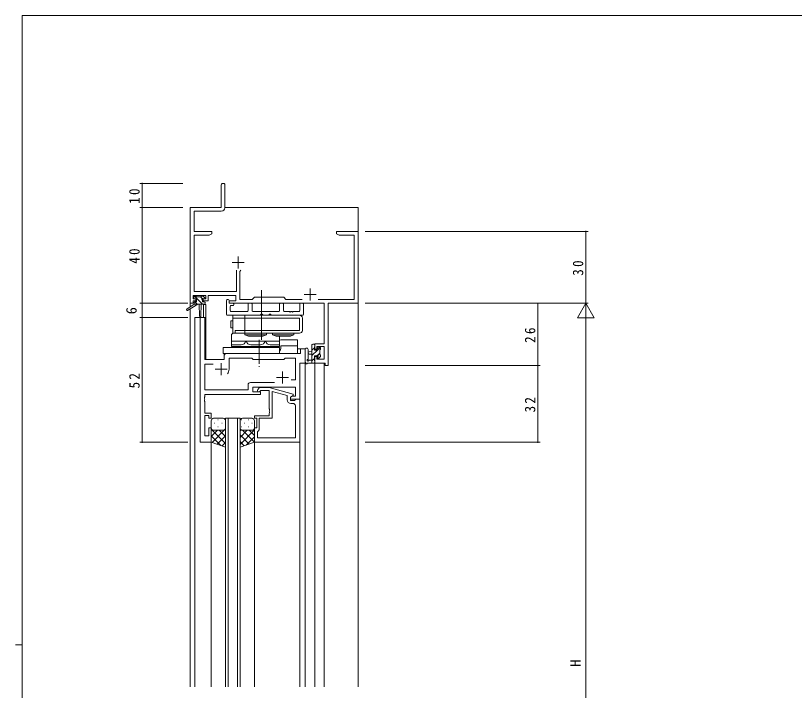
# Model space of a CAD drawing. Units: millimetres on the paper. Extents: x -397 to 397, y -282 to 282.
# Drawn here: x -396.7 to -71.9, y -2.2 to 279.3 of the extents above; entities that cross this region are included whole.
import ezdxf
from ezdxf.enums import TextEntityAlignment as Align

# ---------------------------------------------------------------- set-up
doc = ezdxf.new("R2010")
doc.units = ezdxf.units.MM
doc.linetypes.add('USER2', pattern=[13, 10, -1, 1, -1])
for name, color, linetype, lineweight in [('0-1_YKK_ZWAK', 7, 'Continuous', 18), ('0-3_YKK_11', 7, 'Continuous', 18), ('0-4_YKK_12', 2, 'Continuous', 18), ('0-5_YKK_13', 4, 'Continuous', 18), ('0-6_YKK_D', 6, 'Continuous', 18)]:
    doc.layers.add(name, color=color, linetype=linetype, lineweight=lineweight)
doc.styles.add('ＭＳ ゴシック', font='')
doc.styles.get('ＭＳ ゴシック').set_extended_font_data('MS Gothic')

msp = doc.modelspace()

# ---------------------------------------------------------------- linework, layer by layer
at = {"layer": '0-1_YKK_ZWAK'}
for p, q in [((-393.908, -245.7), (-393.908, 279.3)), ((376.092, 279.3), (-393.908, 279.3)), ((-396.708, 16.8), (-393.908, 16.8))]:
    msp.add_line(p, q, dxfattribs=at)
at = {"layer": '0-3_YKK_11'}
for p, q in [((-310.908, 208.55), (-310.908, 199.3)), ((-309.408, 199.17), (-309.408, 208.55)), ((-323.908, 199.3), (-323.908, 159.3)), ((-310.908, 199.3), (-323.908, 199.3)), ((-322.278, 197.67), (-310.908, 197.67)), ((-322.278, 189.3), (-322.278, 197.67)), ((-314.908, 189.3), (-322.278, 189.3)), ((-314.908, 188.3), (-314.908, 189.3)), ((-262.908, 189.3), (-262.908, 188.3)), ((-259.366, 189.3), (-262.908, 189.3)), ((-259.183, 189.18), (-259.366, 189.3)), ((-258.633, 189.18), (-259.183, 189.18)), ((-258.45, 189.3), (-258.633, 189.18)), ((-258.366, 189.3), (-258.45, 189.3)), ((-258.183, 189.18), (-258.366, 189.3)), ((-257.633, 189.18), (-258.183, 189.18)), ((-257.45, 189.3), (-257.633, 189.18)), ((-253.908, 189.3), (-257.45, 189.3)), ((-253.908, 159.3), (-253.908, 189.3)), ((-322.278, 187.67), (-315.999, 187.67)), ((-322.278, 164.23), (-322.278, 187.67)), ((-315.999, 187.67), (-314.908, 188.3)), ((-262.908, 188.3), (-261.817, 187.67)), ((-261.817, 187.67), (-255.538, 187.67)), ((-255.538, 187.67), (-255.538, 160.93)), ((-303.908, 178.8), (-303.908, 173.8)), ((-306.408, 176.3), (-301.408, 176.3)), ((-304.558, 173.1), (-304.558, 164.23)), ((-303.258, 172.6), (-302.758, 173.1)), ((-303.258, 160.93), (-303.258, 172.6)), ((-322.608, 162.6), (-317.408, 162.6)), ((-322.608, 161.1), (-322.608, 162.6)), ((-304.558, 164.23), (-322.278, 164.23)), ((-317.408, 162.6), (-317.408, 161.1)), ((-316.408, 162.6), (-304.888, 162.6)), ((-316.408, 160.3), (-316.408, 162.6)), ((-304.888, 162.6), (-304.888, 160.3)), ((-276.408, 163), (-271.408, 163)), ((-273.908, 165.5), (-273.908, 160.5)), ((-323.908, 159.3), (-322.608, 159.3)), ((-321.508, 161.1), (-322.608, 161.1)), ((-322.608, 160.3), (-321.508, 160.3)), ((-322.608, 159.3), (-322.608, 160.3)), ((-321.508, 160.3), (-321.508, 161.1)), ((-318.508, 161.1), (-318.508, 160.3)), ((-317.408, 161.1), (-318.508, 161.1)), ((-318.508, 160.3), (-316.408, 160.3)), ((-307.708, 160.3), (-307.708, 159.3)), ((-304.888, 160.3), (-307.708, 160.3)), ((-307.708, 159.3), (-268.038, 159.3)), ((-297.978, 160.93), (-303.258, 160.93)), ((-297.108, 161.8), (-297.978, 160.93)), ((-284.908, 161.8), (-297.108, 161.8)), ((-284.038, 160.93), (-284.908, 161.8)), ((-277.259, 160.93), (-284.038, 160.93)), ((-255.538, 160.93), (-270.558, 160.93)), ((-268.038, 159.3), (-268.038, 142.4)), ((-266.408, 159.3), (-253.908, 159.3)), ((-266.408, 133.3), (-266.408, 159.3)), ((-317.778, 153.3), (-319.708, 153.3)), ((-319.708, 153.3), (-319.708, 101.3)), ((-317.778, 135.8), (-317.778, 153.3)), ((-277.838, 140.3), (-277.838, 138.3)), ((-275.908, 140.3), (-277.838, 140.3)), ((-275.908, 134.3), (-275.908, 140.3)), ((-271.908, 142.4), (-271.908, 140.1)), ((-268.038, 142.4), (-271.908, 142.4)), ((-271.908, 140.1), (-271.108, 140.1)), ((-271.108, 141.2), (-268.038, 141.2)), ((-271.108, 140.1), (-271.108, 141.2)), ((-268.038, 141.2), (-268.038, 135.93)), ((-309.708, 137.3), (-309.708, 135.8)), ((-277.838, 138.3), (-308.708, 138.3)), ((-271.908, 137.1), (-271.908, 134.3)), ((-271.108, 137.1), (-271.908, 137.1)), ((-271.108, 135.93), (-271.108, 137.1)), ((-309.708, 135.8), (-317.778, 135.8)), ((-317.778, 133.87), (-314.259, 133.87)), ((-317.778, 123.23), (-317.778, 133.87)), ((-310.908, 134.3), (-310.908, 129.3)), ((-307.708, 136.37), (-298.178, 136.37)), ((-307.708, 131.8), (-307.708, 136.37)), ((-298.178, 136.37), (-297.608, 135.8)), ((-297.608, 135.8), (-284.908, 135.8)), ((-284.908, 135.8), (-284.338, 136.37)), ((-284.338, 136.37), (-280.038, 136.37)), ((-280.038, 136.37), (-280.038, 127.3)), ((-278.108, 134.3), (-275.908, 134.3)), ((-278.108, 119.3), (-278.108, 134.3)), ((-271.908, 134.3), (-267.608, 134.3)), ((-268.038, 135.93), (-271.108, 135.93)), ((-267.608, 134.3), (-267.608, 133.3)), ((-267.608, 133.3), (-266.408, 133.3)), ((-313.408, 131.8), (-308.408, 131.8)), ((-285.408, 130.8), (-285.408, 125.8)), ((-287.908, 128.3), (-282.908, 128.3)), ((-280.038, 127.3), (-281.742, 127.3)), ((-299.738, 125.23), (-299.738, 123.23)), ((-288.759, 126.23), (-298.738, 126.23)), ((-288.759, 126.23), (-298.738, 126.23)), ((-297.808, 124.3), (-280.038, 124.3)), ((-297.808, 122.3), (-297.808, 124.3)), ((-295.732, 123.324), (-294.957, 124.1)), ((-294.957, 124.1), (-291.012, 124.1)), ((-291.012, 124.1), (-280.908, 121.393)), ((-280.038, 124.3), (-280.038, 120.6)), ((-317.898, 120.075), (-317.778, 120.258)), ((-299.738, 123.23), (-317.778, 123.23)), ((-317.778, 121.3), (-294.608, 121.3)), ((-317.778, 120.258), (-317.778, 121.3)), ((-294.608, 122.3), (-297.808, 122.3)), ((-294.46, 122.9), (-294.884, 122.476)), ((-294.608, 121.3), (-294.608, 122.3)), ((-291.008, 122.9), (-294.46, 122.9)), ((-291.008, 115.258), (-291.008, 122.9)), ((-289.708, 122.508), (-289.708, 111.3)), ((-283.408, 120.82), (-289.708, 122.508)), ((-283.408, 119), (-283.408, 120.82)), ((-280.908, 120.793), (-282.108, 120.1)), ((-281.242, 120.6), (-282.108, 120.1)), ((-280.038, 120.6), (-281.242, 120.6)), ((-280.908, 121.393), (-280.908, 120.793)), ((-317.898, 119.525), (-317.898, 120.075)), ((-317.778, 119.342), (-317.898, 119.525)), ((-317.898, 119.075), (-317.778, 119.258)), ((-317.898, 118.525), (-317.898, 119.075)), ((-317.778, 118.342), (-317.898, 118.525)), ((-317.778, 119.258), (-317.778, 119.342)), ((-317.778, 113.5), (-317.778, 118.342)), ((-282.108, 120.1), (-282.108, 119.3)), ((-282.108, 120.1), (-282.108, 118.8)), ((-282.108, 119.3), (-278.108, 119.3)), ((-282.108, 118.8), (-280.308, 118.8)), ((-281.038, 117.5), (-281.908, 117.5)), ((-280.308, 118.8), (-280.108, 119)), ((-280.108, 119), (-279.808, 119.3)), ((-279.808, 119.3), (-278.108, 119.3)), ((-278.108, 119.3), (-278.108, 101.3)), ((-290.888, 115.075), (-291.008, 115.258)), ((-291.008, 114.342), (-290.888, 114.525)), ((-291.008, 114.258), (-291.008, 114.342)), ((-290.888, 114.075), (-291.008, 114.258)), ((-290.888, 114.525), (-290.888, 115.075)), ((-290.888, 113.525), (-290.888, 114.075)), ((-280.038, 103.23), (-280.038, 116.5)), ((-315.108, 113.5), (-317.778, 113.5)), ((-317.778, 112.5), (-316.108, 112.5)), ((-317.778, 104), (-317.778, 112.5)), ((-316.108, 112.5), (-316.108, 111.3)), ((-316.108, 111.3), (-315.108, 111.3)), ((-315.108, 111.3), (-315.108, 113.5)), ((-297.108, 112.3), (-291.008, 112.3)), ((-297.108, 111.3), (-297.108, 112.3)), ((-296.108, 111.3), (-297.108, 111.3)), ((-296.108, 107.3), (-296.108, 111.3)), ((-295.108, 111.3), (-295.108, 106.5)), ((-289.708, 111.3), (-295.108, 111.3)), ((-291.008, 113.342), (-290.888, 113.525)), ((-291.008, 112.3), (-291.008, 113.342)), ((-316.108, 107.3), (-316.108, 104)), ((-315.108, 107.3), (-316.108, 107.3)), ((-315.108, 101.3), (-315.108, 107.3)), ((-297.108, 107.3), (-296.108, 107.3)), ((-297.108, 101.3), (-297.108, 107.3)), ((-316.108, 104), (-317.778, 104)), ((-295.608, 106), (-295.808, 105.8)), ((-295.808, 105.8), (-295.808, 103.23)), ((-295.108, 106.5), (-295.608, 106)), ((-319.708, 101.3), (-315.108, 101.3)), ((-278.108, 101.3), (-297.108, 101.3)), ((-295.808, 103.23), (-280.038, 103.23)), ((-295.808, 103.23), (-280.038, 103.23))]:
    msp.add_line(p, q, dxfattribs=at)
for centre, radius, start, end in [((-310.158, 208.55), 0.75, 359.99999, 180.00001), ((-310.908, 199.17), 1.5, 270.00001, 359.99999), ((-308.708, 137.3), 1, 90.00001, 179.99999), ((-310.908, 131.8), 3.2, 321.63348, 359.99999), ((-298.738, 125.23), 1, 90.00001, 179.99999), ((-295.308, 122.9), 0.6, 134.99999, 315.00001), ((-281.908, 119), 1.5, 180.00001, 269.99999), ((-281.038, 116.5), 1, 0.00001, 89.99999)]:
    msp.add_arc(centre, radius, start, end, dxfattribs=at)
at = {"layer": '0-4_YKK_12'}
for p, q in [((-323.908, 199.3), (-311.208, 199.3)), ((-323.908, 199.3), (-323.908, 157.763)), ((-309.408, 199.3), (-253.908, 199.3)), ((-253.908, 199.3), (-253.908, -0.7)), ((-323.908, 156.973), (-323.908, -0.7)), ((-317.408, 158.8), (-317.408, 135.8)), ((-321.908, 153.3), (-321.908, -0.7)), ((-317.708, 153.3), (-321.908, 153.3)), ((-319.708, 101.3), (-319.708, 153.3)), ((-317.708, 153.3), (-317.708, 135.8)), ((-275.908, 140.3), (-279.108, 140.3)), ((-275.908, 140.3), (-275.908, -0.7)), ((-309.708, 138.3), (-280.408, 138.3)), ((-309.708, 135.8), (-309.708, 138.3)), ((-317.708, 135.8), (-309.708, 135.8)), ((-278.108, 134.3), (-278.108, -0.7)), ((-275.908, 134.3), (-278.108, 134.3)), ((-271.908, 134.3), (-271.908, -0.7)), ((-271.908, 134.3), (-268.008, 134.3)), ((-268.008, 134.3), (-268.008, -0.7)), ((-278.408, 119.3), (-278.106, 119.3)), ((-309.107, -0.7), (-309.106, 111.3)), ((-309.106, 111.3), (-303.106, 111.3)), ((-308.106, 111.3), (-308.107, -0.7)), ((-304.107, -0.7), (-304.106, 111.3)), ((-303.106, 111.3), (-303.107, -0.7)), ((-315.108, 101.3), (-319.708, 101.3)), ((-315.108, 101.3), (-315.108, -0.7)), ((-297.106, -0.7), (-297.106, 101.3))]:
    msp.add_line(p, q, dxfattribs=at)
msp.add_lwpolyline([(-317.408, 158.8), (-318.408, 158.8), (-318.408, 153.3)], dxfattribs=at)
at = {"layer": '0-5_YKK_13', "linetype": 'USER2'}
for p, q in [((-294.108, 164.8), (-294.108, 150.6)), ((-294.108, 144.11), (-294.108, 157.97)), ((-295.108, 144.095), (-295.108, 132.8))]:
    msp.add_line(p, q, dxfattribs=at)
at = {"layer": '0-5_YKK_13'}
for p, q in [((-322.408, 161.4), (-322.408, 161.9)), ((-322.208, 159.6), (-322.208, 158.9)), ((-322.108, 162.2), (-321.608, 162.2)), ((-321.208, 161.1), (-322.108, 161.1)), ((-318.731, 158.9), (-322.031, 162.2)), ((-320.976, 158.9), (-321.97, 159.894)), ((-321.908, 159.9), (-321.208, 159.9)), ((-321.408, 162), (-319.308, 162)), ((-321.208, 159.9), (-321.208, 161.1)), ((-318.913, 161.327), (-319.586, 162)), ((-319.108, 162.2), (-318.508, 162.2)), ((-318.808, 160.639), (-318.808, 159.9)), ((-318.808, 159.9), (-318.008, 159.9)), ((-318.008, 161.1), (-318.347, 161.1)), ((-318.296, 162.112), (-317.796, 161.612)), ((-317.708, 159.6), (-317.708, 159.2)), ((-308.708, 154.6), (-308.708, 160.5)), ((-308.408, 160.8), (-308.008, 160.8)), ((-307.708, 160.5), (-307.708, 159.6)), ((-307.408, 159.3), (-306.008, 159.3)), ((-299.438, 159.3), (-298.408, 159.3)), ((-286.308, 159.3), (-285.278, 159.3)), ((-277.908, 159.3), (-277.008, 159.3)), ((-322.208, 158.9), (-325.275, 156.849)), ((-320.708, 158.9), (-324.953, 156.343)), ((-318.008, 158.9), (-322.208, 158.9)), ((-320.108, 158.9), (-320.006, 153.892)), ((-319.306, 158.9), (-319.406, 153.892)), ((-307.208, 158), (-307.208, 156.23)), ((-306.008, 158.3), (-306.908, 158.3)), ((-306.908, 155.93), (-300.038, 155.93)), ((-305.708, 159), (-305.708, 158.6)), ((-299.738, 156.23), (-299.738, 159)), ((-298.108, 159), (-298.108, 156.23)), ((-297.808, 155.93), (-286.908, 155.93)), ((-286.608, 156.23), (-286.608, 159)), ((-284.978, 159), (-284.978, 156.23)), ((-284.678, 155.93), (-282.666, 155.93)), ((-281.75, 155.93), (-281.666, 155.93)), ((-280.75, 155.93), (-278.508, 155.93)), ((-278.208, 156.23), (-278.208, 159)), ((-276.708, 159), (-276.708, 154.6)), ((-294.779, 154.3), (-308.408, 154.3)), ((-278.308, 154.3), (-306.108, 154.3)), ((-306.108, 154.3), (-306.108, 153.1)), ((-306.108, 146.8), (-306.108, 153.1)), ((-306.108, 153.1), (-278.308, 153.1)), ((-301.108, 154.3), (-301.108, 153.1)), ((-301.108, 148), (-301.108, 153.1)), ((-291.279, 154.3), (-293.437, 154.3)), ((-277.008, 154.3), (-289.937, 154.3)), ((-277.108, 153.1), (-277.108, 148)), ((-306.909, 148.988), (-306.909, 151.988)), ((-306.909, 151.988), (-306.108, 151.988)), ((-306.909, 148.988), (-306.108, 148.988)), ((-306.608, 146.3), (-306.108, 146.8)), ((-306.608, 141.3), (-306.608, 146.3)), ((-278.308, 146.8), (-306.108, 146.8)), ((-305.108, 146.8), (-305.108, 148)), ((-301.108, 146.8), (-301.108, 148)), ((-292.108, 146.1), (-292.108, 146.8)), ((-289.608, 146.1), (-289.608, 146.8)), ((-280.608, 146.1), (-280.608, 146.8)), ((-306.608, 143.5), (-286.608, 143.5)), ((-301.108, 146.1), (-299.608, 145.6)), ((-293.608, 145.6), (-299.608, 145.6)), ((-292.108, 146.1), (-293.608, 145.6)), ((-289.608, 146.1), (-288.108, 145.6)), ((-280.608, 146.1), (-289.608, 146.1)), ((-282.108, 145.6), (-288.108, 145.6)), ((-286.608, 141.3), (-286.608, 145.6)), ((-279.108, 144.1), (-285.608, 144.1)), ((-280.608, 146.1), (-282.108, 145.6)), ((-279.108, 138.3), (-279.108, 144.1)), ((-310.108, 138.3), (-310.108, 140.8)), ((-286.608, 140.8), (-310.108, 140.8)), ((-302.608, 142), (-306.608, 142)), ((-306.608, 141.3), (-286.608, 141.3)), ((-303.858, 140.8), (-303.858, 141.3)), ((-294.608, 142), (-298.608, 142)), ((-290.608, 142), (-286.608, 142)), ((-289.358, 140.8), (-289.358, 141.3)), ((-288.108, 140.8), (-288.108, 141.3)), ((-286.608, 138.3), (-286.608, 140.8)), ((-286.108, 140.8), (-286.108, 141.6)), ((-279.108, 141.6), (-286.108, 141.6)), ((-275.908, 140.028), (-275.908, 134.866)), ((-274.708, 140.028), (-274.705, 136.067)), ((-273.108, 134.3), (-273.108, 141.9)), ((-273.108, 139.734), (-272.108, 140.734)), ((-273.108, 137.489), (-270.797, 139.8)), ((-273.093, 141.995), (-272.903, 142.185)), ((-272.808, 142.2), (-272.208, 142.2)), ((-272.108, 141.1), (-272.108, 139.8)), ((-272.108, 139.8), (-270.708, 139.8)), ((-271.908, 141.9), (-271.908, 141.3)), ((-270.708, 139.889), (-269.691, 140.907)), ((-270.708, 139.8), (-270.708, 140.7)), ((-270.408, 141), (-269.908, 141)), ((-269.808, 140), (-269.808, 137.9)), ((-269.608, 140.7), (-269.608, 140.2)), ((-279.108, 138.3), (-310.108, 138.3)), ((-273.108, 139.2), (-274.253, 139.098)), ((-273.108, 138), (-274.253, 138.102)), ((-272.108, 137.4), (-272.108, 135.4)), ((-271.169, 137.4), (-272.108, 137.4)), ((-270.708, 136.6), (-270.708, 136.939)), ((-270.702, 137.65), (-269.808, 138.544)), ((-269.696, 136.888), (-270.196, 136.388)), ((-269.608, 137.7), (-269.608, 137.1)), ((-272.208, 134.3), (-274.889, 134.3)), ((-274.289, 135.5), (-273.108, 135.5)), ((-273.108, 135.244), (-272.108, 136.244)), ((-271.908, 135.2), (-271.908, 134.6)), ((-310.108, 111.3), (-314.108, 111.3)), ((-312.373, 110.635), (-312.173, 110.635)), ((-309.343, 110.635), (-309.166, 110.635)), ((-302.471, 110.635), (-302.671, 110.635)), ((-302.106, 111.3), (-298.106, 111.3)), ((-299.441, 110.635), (-299.641, 110.635)), ((-315.108, 110.3), (-315.108, 107.3)), ((-315.108, 101.3), (-315.108, 107.3)), ((-313.788, 109.22), (-313.588, 109.22)), ((-312.373, 107.805), (-312.173, 107.805)), ((-310.758, 109.22), (-310.558, 109.22)), ((-309.343, 107.805), (-309.143, 107.805)), ((-309.108, 107.3), (-309.108, 110.3)), ((-309.108, 107.3), (-309.108, 99.3)), ((-303.106, 107.3), (-303.106, 110.3)), ((-303.106, 107.3), (-303.106, 99.3)), ((-303.106, 107.28), (-303.106, 107.28)), ((-302.471, 107.805), (-302.671, 107.805)), ((-301.056, 109.22), (-301.256, 109.22)), ((-299.441, 107.805), (-299.641, 107.805)), ((-298.026, 109.22), (-298.226, 109.22)), ((-297.106, 110.3), (-297.106, 107.3)), ((-297.106, 101.3), (-297.106, 107.3)), ((-315.108, 106.832), (-309.108, 100.832)), ((-314.924, 106.721), (-315.108, 106.537)), ((-312.516, 106.3), (-315.108, 103.708)), ((-315.108, 104.003), (-311.053, 99.948)), ((-309.108, 106.88), (-314.793, 101.195)), ((-314.108, 106.3), (-310.108, 106.3)), ((-314.108, 106.3), (-310.108, 106.3)), ((-313.788, 106.39), (-313.588, 106.39)), ((-309.108, 104.051), (-312.672, 100.488)), ((-311.748, 106.3), (-309.108, 103.66)), ((-310.758, 106.39), (-310.558, 106.39)), ((-309.313, 106.694), (-309.108, 106.489)), ((-302.699, 106.495), (-303.106, 106.089)), ((-297.106, 106.432), (-303.106, 100.432)), ((-300.066, 106.3), (-303.106, 103.26)), ((-303.106, 104.451), (-299.242, 100.588)), ((-302.126, 106.3), (-297.121, 101.295)), ((-298.106, 106.3), (-302.106, 106.3)), ((-298.106, 106.3), (-302.106, 106.3)), ((-301.056, 106.39), (-301.256, 106.39)), ((-299.298, 106.3), (-297.106, 104.108)), ((-298.026, 106.39), (-298.226, 106.39)), ((-297.156, 106.987), (-297.106, 106.937)), ((-309.108, 99.3), (-315.108, 101.3)), ((-309.108, 101.223), (-310.55, 99.781)), ((-303.106, 101.623), (-301.364, 99.881)), ((-303.106, 99.3), (-297.106, 101.3)), ((-297.106, 103.603), (-300.561, 100.148))]:
    msp.add_line(p, q, dxfattribs=at)
for points in [[(-305.108, 148), (-278.308, 148), (-278.308, 153.1)], [(-292.108, 146.1), (-301.108, 146.1), (-301.108, 146.8)]]:
    msp.add_lwpolyline(points, dxfattribs=at)
for centre, radius, start, end in [((-322.108, 161.9), 0.3, 90, 180), ((-322.108, 161.4), 0.3, 180, 270), ((-321.908, 159.6), 0.3, 90, 180), ((-321.608, 162), 0.2, 0, 90), ((-319.108, 162), 0.2, 90, 180), ((-318.808, 161.1), 0.25, 33.05573, 236.94427), ((-319.108, 160.639), 0.3, 0, 56.94427), ((-318.347, 161.4), 0.3, 213.05573, 270), ((-318.508, 161.9), 0.3, 45, 90), ((-318.008, 161.4), 0.3, 270, 45), ((-318.008, 159.6), 0.3, 0, 90), ((-318.008, 159.2), 0.3, 270, 0), ((-308.408, 160.5), 0.3, 90, 180), ((-308.008, 160.5), 0.3, 360, 90), ((-307.408, 159.6), 0.3, 180, 270), ((-306.008, 159), 0.3, 0, 90), ((-299.438, 159), 0.3, 90, 180), ((-298.408, 159), 0.3, 0, 90), ((-286.308, 159), 0.3, 90, 180), ((-285.278, 159), 0.3, 360, 90), ((-277.908, 159), 0.3, 90, 180), ((-277.008, 159), 0.3, 0, 90), ((-325.108, 156.6), 0.3, 123.76905, 301.06147), ((-306.908, 158), 0.3, 90, 180), ((-306.908, 156.23), 0.3, 180, 270), ((-306.008, 158.6), 0.3, 270, 0), ((-300.038, 156.23), 0.3, 270, 0), ((-297.808, 156.23), 0.3, 180, 270), ((-286.908, 156.23), 0.3, 270, 360), ((-284.678, 156.23), 0.3, 180, 270), ((-282.666, 155.73), 0.2, 23.57818, 90), ((-281.75, 155.73), 0.2, 90, 156.42182), ((-281.666, 155.73), 0.2, 23.57818, 90), ((-280.75, 155.73), 0.2, 90, 156.42182), ((-278.508, 156.23), 0.3, 270, 360), ((-319.706, 153.898), 0.3, 181.16963, 358.85539), ((-308.408, 154.6), 0.3, 180, 270), ((-294.779, 154.5), 0.2, 270, 343.39845), ((-294.108, 154.3), 0.5, 16.60155, 163.39845), ((-293.437, 154.5), 0.2, 196.60155, 270), ((-291.279, 154.5), 0.2, 270, 343.39845), ((-290.608, 154.3), 0.5, 16.60155, 163.39845), ((-289.937, 154.5), 0.2, 196.60155, 270), ((-282.208, 155.93), 0.3, 203.57818, 336.42182), ((-281.208, 155.93), 0.3, 203.57818, 336.42182), ((-278.308, 153.1), 1.2, 0, 90), ((-277.008, 154.6), 0.3, 270, 360), ((-278.308, 148), 1.2, 270, 0), ((-302.608, 144), 2, 270, 345.52249), ((-298.608, 144), 2, 194.47751, 270), ((-294.608, 144), 2, 270, 345.52249), ((-290.608, 144), 2, 194.47751, 270), ((-285.608, 141.6), 2.5, 90, 113.57817), ((-288.608, 140.8), 2.5, 323.1301, 0), ((-275.308, 140.028), 0.6, 0.04023, 180.04023), ((-272.808, 141.9), 0.3, 90, 180), ((-272.208, 141.9), 0.3, 0, 90), ((-272.108, 141.3), 0.2, 270, 0), ((-270.408, 140.7), 0.3, 90, 180), ((-269.908, 140.7), 0.3, 0, 90), ((-269.808, 140.2), 0.2, 270, 0), ((-274.208, 138.6), 0.5, 95.09207, 264.90793), ((-271.169, 137.7), 0.3, 270, 326.94427), ((-270.708, 137.4), 0.25, 303.05573, 146.94427), ((-270.408, 136.939), 0.3, 123.05573, 180), ((-270.408, 136.6), 0.3, 180, 315), ((-269.808, 137.7), 0.2, 0, 90), ((-269.908, 137.1), 0.3, 315, 0), ((-275.608, 134.866), 0.3, 180, 229.47122), ((-275.998, 134.41), 0.3, 349.47122, 49.47122), ((-275.408, 134.3), 0.3, 169.47122, 330), ((-274.889, 134), 0.3, 90, 150), ((-274.808, 135.5), 0.3, 109.18976, 330), ((-275.005, 136.067), 0.3, 289.18976, 0.04023), ((-274.289, 135.2), 0.3, 90, 150), ((-272.208, 134.6), 0.3, 270, 0), ((-272.108, 135.2), 0.2, 360, 90), ((-314.108, 110.3), 1, 90.0001, 180.0001), ((-310.108, 110.3), 1, 0.0001, 90.0001), ((-302.106, 110.3), 1, 89.9999, 179.9999), ((-298.106, 110.3), 1, 359.9999, 89.9999), ((-314.108, 107.3), 1, 180.0001, 270.0001), ((-314.108, 107.3), 1, 180.0001, 270.0001), ((-310.108, 107.3), 1, 270.0001, 0.0001), ((-310.108, 107.3), 1, 270.0001, 0.0001), ((-302.106, 107.3), 1, 179.9999, 269.9999), ((-302.106, 107.3), 1, 179.9999, 269.9999), ((-298.106, 107.3), 1, 269.9999, 359.9999), ((-298.106, 107.3), 1, 269.9999, 359.9999)]:
    msp.add_arc(centre, radius, start, end, dxfattribs=at)
at = {"layer": '0-6_YKK_D'}
for p, q in [((-326.908, 209.3), (-344.908, 209.3)), ((-343.908, 199.3), (-343.908, 209.3)), ((-326.908, 199.3), (-344.908, 199.3)), ((-326.908, 199.3), (-344.908, 199.3)), ((-343.908, 159.3), (-343.908, 199.3)), ((-250.908, 189.3), (-157.916, 189.3)), ((-158.916, 189.3), (-158.916, 159.3)), ((-326.908, 159.3), (-344.908, 159.3)), ((-324.908, 159.3), (-344.908, 159.3)), ((-343.908, 159.3), (-343.908, 153.3)), ((-250.908, 159.3), (-177.916, 159.3)), ((-250.908, 159.3), (-157.916, 159.3)), ((-250.908, 159.3), (-157.916, 159.3)), ((-178.916, 133.3), (-178.916, 159.3)), ((-158.916, 159.3), (-162.416, 153.238)), ((-158.916, 159.3), (-158.916, 147.176)), ((-158.916, 159.3), (-155.416, 153.238)), ((-324.908, 153.3), (-344.908, 153.3)), ((-324.908, 153.3), (-344.908, 153.3)), ((-343.908, 153.3), (-343.908, 101.3)), ((-162.416, 153.238), (-155.416, 153.238)), ((-158.916, -133.7), (-158.916, 152.3)), ((-250.908, 133.3), (-177.916, 133.3)), ((-250.908, 133.3), (-177.916, 133.3)), ((-178.916, 133.3), (-178.916, 101.3)), ((-324.908, 101.3), (-344.908, 101.3)), ((-250.908, 101.3), (-177.916, 101.3))]:
    msp.add_line(p, q, dxfattribs=at)
for centre, start, end in [((-343.908, 209.3), 90, 270), ((-343.908, 209.3), 270, 90), ((-343.908, 199.3), 90, 270), ((-343.908, 199.3), 90, 270), ((-343.908, 199.3), 270, 90), ((-343.908, 199.3), 270, 90), ((-158.916, 189.3), 90, 270), ((-158.916, 189.3), 270, 90), ((-343.908, 159.3), 90, 270), ((-343.908, 159.3), 90, 270), ((-343.908, 159.3), 270, 90), ((-343.908, 159.3), 270, 90), ((-178.916, 159.3), 90, 270), ((-178.916, 159.3), 270, 90), ((-343.908, 153.3), 90, 270), ((-343.908, 153.3), 90, 270), ((-343.908, 153.3), 270, 90), ((-343.908, 153.3), 270, 90), ((-178.916, 133.3), 90, 270), ((-178.916, 133.3), 90, 270), ((-178.916, 133.3), 270, 90), ((-178.916, 133.3), 270, 90), ((-343.908, 101.3), 90, 270), ((-343.908, 101.3), 270, 90), ((-178.916, 101.3), 90, 270), ((-178.916, 101.3), 270, 90)]:
    msp.add_arc(centre, 0.106, start, end, dxfattribs=at)

# ---------------------------------------------------------------- texts
at = {"layer": '0-6_YKK_D', "color": 7, "style": 'ＭＳ ゴシック'}
for s, p in [('6', (-344.908, 154.7)), ('H', (-159.716, 7.7))]:
    msp.add_text(s, height=4.399, rotation=90, dxfattribs=at).set_placement(p, align=Align.BOTTOM_LEFT)
at = {"layer": '0-6_YKK_D', "color": 7, "char_height": 4.399, "attachment_point": 7, "rotation": 90, "style": 'ＭＳ ゴシック'}
for s, insert in [('\\T1.37;\\W0.9;10', (-344.908, 200.78)), ('\\T1.37;\\W0.9;40', (-344.908, 175.78)), ('\\T1.37;\\W0.9;30', (-159.916, 170.78)), ('\\T1.37;\\W0.9;26', (-179.916, 142.78)), ('\\T1.37;\\W0.9;52', (-344.908, 123.78)), ('\\T1.37;\\W0.9;32', (-179.916, 113.78))]:
    msp.add_mtext(s, dxfattribs=dict(at, insert=insert))

doc.saveas('drawing.dxf')
